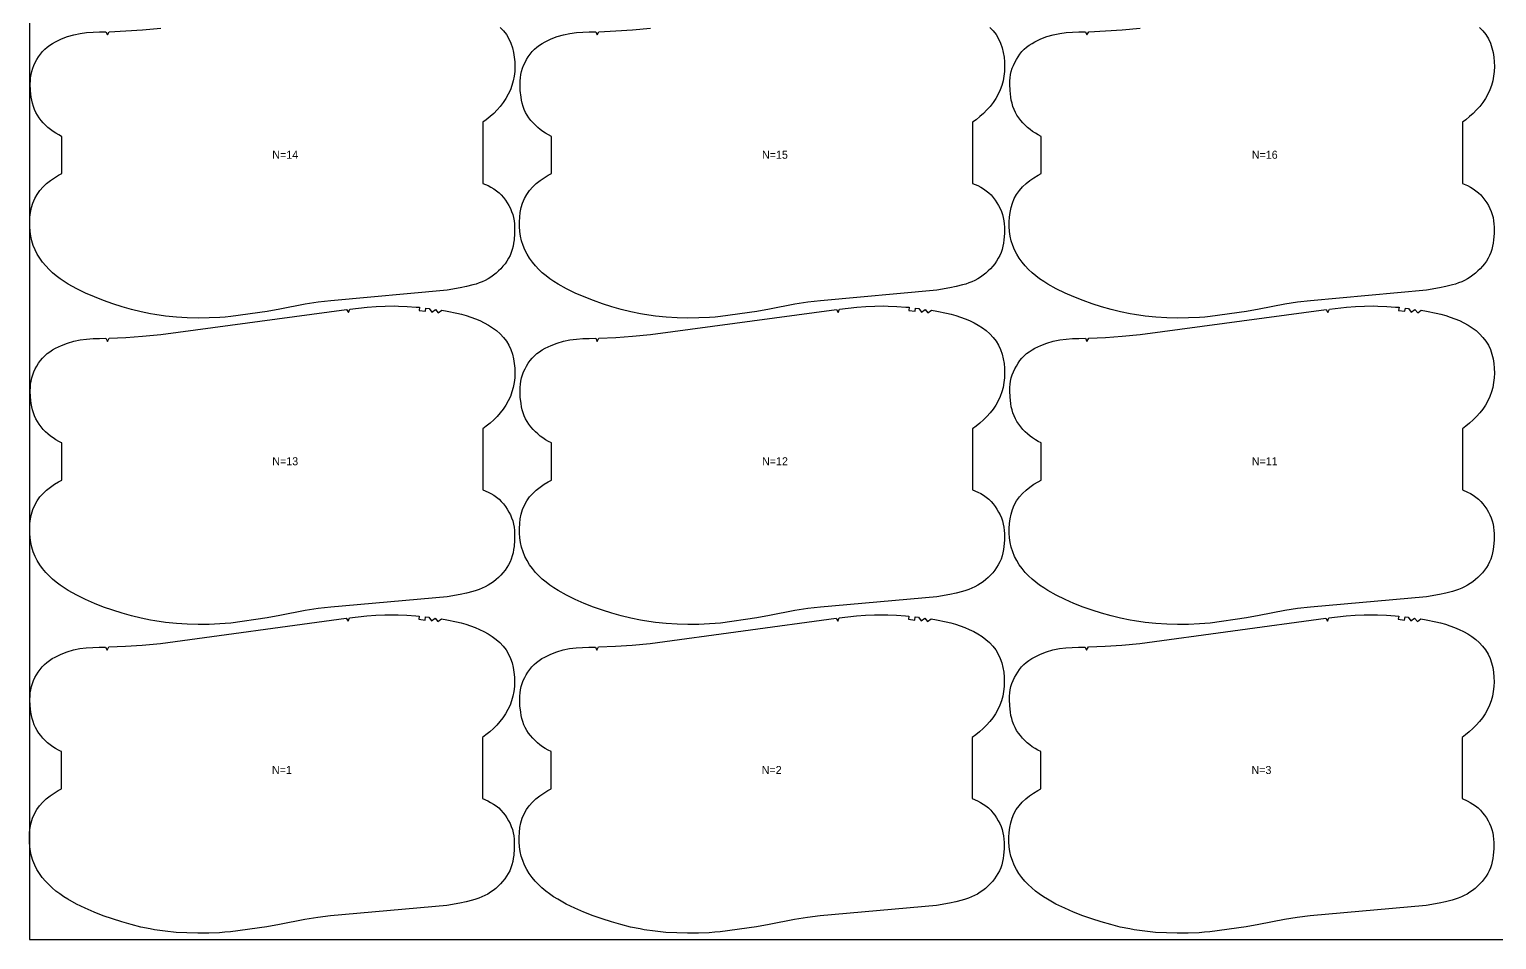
# Model space of a CAD drawing. Header units: inches. Extents: x 0 to 2045, y -95 to 1070.
# Drawn here: x 0 to 917, y -95 to 474 of the extents above; entities that cross this region are included whole.
import ezdxf

# ---------------------------------------------------------------- set-up
doc = ezdxf.new("R2010")
doc.units = ezdxf.units.IN

msp = doc.modelspace()

# ---------------------------------------------------------------- linework, layer by layer
at = {"layer": '1'}
for points in [[(0.051, -94.8116), (2044.7072, -94.8116), (2044.7072, 1070.0921), (0.051, 1070.0921), (0.051, -94.8116)], [(241.6252, 300.4511), (243.8301, 300.2583), (243.5794, 298.2741), (247.5479, 297.7726), (247.7986, 299.7569), (249.7828, 299.5061), (251.5163, 297.2712), (253.7512, 299.0047), (255.4847, 296.7697), (257.7197, 298.5032), (261.0928, 297.9494), (267.0723, 296.6937), (270.0353, 295.9457), (272.973, 295.1078), (275.8766, 294.1713), (278.7384, 293.12), (281.5478, 291.9376), (284.2898, 290.6125), (286.9449, 289.1372), (289.498, 287.5012), (291.9329, 285.6896), (294.2091, 283.6944), (296.286, 281.5118), (298.1258, 279.1274), (299.6693, 276.5563), (300.9097, 273.8245), (301.8644, 270.9876), (302.5669, 268.0784), (303.0469, 265.1242), (303.323, 262.146), (303.4068, 259.1632), (303.288, 256.1734), (302.9528, 253.2003), (302.3936, 250.2644), (301.5969, 247.3729), (300.5611, 244.5614), (299.2947, 241.8393), (297.8187, 239.222), (296.1487, 236.7106), (294.3048, 234.3207), (292.3027, 232.059), (290.161, 229.9213), (287.8996, 227.9026), (285.5381, 225.9972), (283.4068, 224.428), (283.4068, 186.2053), (286.6317, 184.7919), (288.4608, 183.8439), (290.2285, 182.8016), (291.9116, 181.6492), (293.4867, 180.371), (294.935, 178.9592), (296.2641, 177.4296), (297.4856, 175.8054), (298.6114, 174.11), (299.648, 172.3622), (300.5799, 170.566), (301.3863, 168.721), (302.0466, 166.8266), (302.5475, 164.882), (302.902, 162.901), (303.1309, 160.8971), (303.2551, 158.8839), (303.2474, 154.8592), (302.9202, 150.8486), (302.639, 148.854), (302.2621, 146.8749), (301.7689, 144.924), (301.1391, 143.014), (300.3661, 141.1744), (299.4508, 139.3917), (298.4047, 137.67), (297.2395, 136.0136), (295.9667, 134.4268), (294.5981, 132.9138), (293.1452, 131.4788), (291.6196, 130.1263), (290.0139, 128.8477), (288.3457, 127.6644), (286.6149, 126.5828), (284.8214, 125.61), (282.9673, 124.7491), (281.0627, 123.9896), (279.1201, 123.3176), (277.1519, 122.7191), (273.166, 121.694), (269.1401, 120.8482), (261.0217, 119.4558), (188.459, 112.9044), (180.4166, 112.0112), (172.4176, 110.7855), (156.5487, 107.6268), (148.5888, 106.1856), (125.8389, 103.013), (122.4628, 102.6868), (119.0773, 102.4527), (112.3, 102.1602), (105.5172, 102.0913), (98.7331, 102.2541), (91.9597, 102.6588), (85.2132, 103.3309), (78.4955, 104.2827), (75.8109, 104.7586), (69.8266, 105.9898), (63.8898, 107.4557), (58.0175, 109.1364), (52.202, 110.9979), (46.4444, 113.025), (40.7588, 115.2351), (35.1583, 117.6618), (29.688, 120.3462), (24.387, 123.3293), (21.8148, 124.9456), (19.3087, 126.6579), (16.8813, 128.4788), (14.5502, 130.4164), (12.3345, 132.4772), (10.2538, 134.6669), (8.3267, 136.9903), (6.5692, 139.4412), (5.0018, 142.0048), (3.6402, 144.6806), (2.5058, 147.4538), (1.6076, 150.3154), (0.9453, 153.2298), (0.5053, 156.1892), (0.2812, 159.1729), (0.2597, 162.1568), (0.4306, 165.1429), (0.8061, 168.1122), (1.4056, 171.0444), (2.2596, 173.9132), (3.4029, 176.687), (4.8547, 179.311), (6.6093, 181.7588), (8.6079, 184.0133), (10.8123, 186.0875), (13.1818, 187.9838), (15.6756, 189.7089), (18.2771, 191.2769), (20.2597, 192.3229), (20.2597, 215.5712), (20.2275, 215.5847), (18.4008, 216.4937), (16.6329, 217.5135), (14.9241, 218.6373), (13.2742, 219.8584), (11.7019, 221.1564), (10.1993, 222.5391), (8.7781, 224.0029), (7.4502, 225.5439), (6.2273, 227.1581), (5.1211, 228.8419), (4.1435, 230.5912), (3.3061, 232.4024), (2.6093, 234.289), (2.0476, 236.2212), (1.6012, 238.1858), (1.2498, 240.1693), (0.7813, 244.1659), (0.6316, 248.1878), (0.6847, 250.2041), (0.8428, 252.2148), (1.1273, 254.2071), (1.5593, 256.1681), (2.1523, 258.0846), (2.8931, 259.9569), (3.7611, 261.7849), (4.7354, 263.5682), (5.8006, 265.3022), (6.9641, 266.9685), (8.2384, 268.5441), (9.6361, 270.0061), (11.1651, 271.339), (12.8065, 272.55), (14.5363, 273.6541), (16.3309, 274.6659), (20.0375, 276.4489), (23.8764, 277.9205), (27.8169, 279.077), (31.8286, 279.9149), (35.8179, 280.438), (39.8367, 280.7258), (43.8757, 280.8546), (47.925, 280.9007), (48.8734, 278.929), (49.9289, 280.979), (60.3893, 281.4908), (70.8401, 282.1708), (82.1018, 283.2127), (198.3015, 298.9254), (199.4107, 297.0442), (200.287, 299.163), (211.0161, 300.3918), (216.6498, 300.8566), (222.2983, 301.0543), (227.9558, 301.0921), (230.6845, 301.0542), (236.1571, 300.7927), (241.6252, 300.4511)], [(547.6082, 300.4511), (549.8131, 300.2583), (549.5624, 298.2741), (553.5309, 297.7726), (553.7816, 299.7569), (555.7658, 299.5061), (557.4993, 297.2712), (559.7342, 299.0047), (561.4677, 296.7697), (563.7027, 298.5032), (567.0758, 297.9494), (573.0553, 296.6937), (576.0183, 295.9457), (578.956, 295.1078), (581.8596, 294.1713), (584.7214, 293.12), (587.5308, 291.9376), (590.2728, 290.6125), (592.9279, 289.1372), (595.481, 287.5012), (597.9159, 285.6896), (600.1921, 283.6944), (602.269, 281.5118), (604.1088, 279.1274), (605.6523, 276.5563), (606.8927, 273.8245), (607.8474, 270.9876), (608.5499, 268.0784), (609.0299, 265.1242), (609.306, 262.146), (609.3898, 259.1632), (609.271, 256.1734), (608.9358, 253.2003), (608.3766, 250.2644), (607.5799, 247.3729), (606.5441, 244.5614), (605.2777, 241.8393), (603.8017, 239.222), (602.1317, 236.7106), (600.2878, 234.3207), (598.2857, 232.059), (596.144, 229.9213), (593.8826, 227.9026), (591.5211, 225.9972), (589.3898, 224.428), (589.3898, 186.2053), (592.6147, 184.7919), (594.4438, 183.8439), (596.2115, 182.8016), (597.8946, 181.6492), (599.4697, 180.371), (600.918, 178.9592), (602.2471, 177.4296), (603.4686, 175.8054), (604.5944, 174.11), (605.631, 172.3622), (606.5629, 170.566), (607.3693, 168.721), (608.0296, 166.8266), (608.5305, 164.882), (608.885, 162.901), (609.1139, 160.8971), (609.2381, 158.8839), (609.2304, 154.8592), (608.9032, 150.8486), (608.622, 148.854), (608.2451, 146.8749), (607.7519, 144.924), (607.1221, 143.014), (606.3491, 141.1744), (605.4338, 139.3917), (604.3877, 137.67), (603.2225, 136.0136), (601.9497, 134.4268), (600.5811, 132.9138), (599.1282, 131.4788), (597.6026, 130.1263), (595.9969, 128.8477), (594.3287, 127.6644), (592.5979, 126.5828), (590.8044, 125.61), (588.9503, 124.7491), (587.0457, 123.9896), (585.1031, 123.3176), (583.1349, 122.7191), (579.149, 121.694), (575.1231, 120.8482), (567.0047, 119.4558), (494.442, 112.9044), (486.3996, 112.0112), (478.4006, 110.7855), (462.5317, 107.6268), (454.5718, 106.1856), (431.8219, 103.013), (428.4458, 102.6868), (425.0603, 102.4527), (418.283, 102.1602), (411.5002, 102.0913), (404.7161, 102.2541), (397.9427, 102.6588), (391.1962, 103.3309), (384.4785, 104.2827), (381.7939, 104.7586), (375.8096, 105.9898), (369.8728, 107.4557), (364.0005, 109.1364), (358.185, 110.9979), (352.4274, 113.025), (346.7418, 115.2351), (341.1413, 117.6618), (335.671, 120.3462), (330.37, 123.3293), (327.7978, 124.9456), (325.2917, 126.6579), (322.8643, 128.4788), (320.5332, 130.4164), (318.3175, 132.4772), (316.2368, 134.6669), (314.3097, 136.9903), (312.5522, 139.4412), (310.9848, 142.0048), (309.6232, 144.6806), (308.4888, 147.4538), (307.5906, 150.3154), (306.9283, 153.2298), (306.4883, 156.1892), (306.2642, 159.1729), (306.2427, 162.1568), (306.4136, 165.1429), (306.7891, 168.1122), (307.3886, 171.0444), (308.2426, 173.9132), (309.3859, 176.687), (310.8377, 179.311), (312.5923, 181.7588), (314.5909, 184.0133), (316.7953, 186.0875), (319.1648, 187.9838), (321.6586, 189.7089), (324.2601, 191.2769), (326.2427, 192.3229), (326.2427, 215.5712), (326.2105, 215.5847), (324.3838, 216.4937), (322.6159, 217.5135), (320.9071, 218.6373), (319.2572, 219.8584), (317.6849, 221.1564), (316.1823, 222.5391), (314.7611, 224.0029), (313.4332, 225.5439), (312.2103, 227.1581), (311.1041, 228.8419), (310.1265, 230.5912), (309.2891, 232.4024), (308.5923, 234.289), (308.0306, 236.2212), (307.5842, 238.1858), (307.2328, 240.1693), (306.7643, 244.1659), (306.6146, 248.1878), (306.6677, 250.2041), (306.8258, 252.2148), (307.1103, 254.2071), (307.5423, 256.1681), (308.1353, 258.0846), (308.8761, 259.9569), (309.7441, 261.7849), (310.7184, 263.5682), (311.7836, 265.3022), (312.9471, 266.9685), (314.2214, 268.5441), (315.6191, 270.0061), (317.1481, 271.339), (318.7895, 272.55), (320.5193, 273.6541), (322.3139, 274.6659), (326.0205, 276.4489), (329.8594, 277.9205), (333.7999, 279.077), (337.8116, 279.9149), (341.8009, 280.438), (345.8197, 280.7258), (349.8587, 280.8546), (353.908, 280.9007), (354.8564, 278.929), (355.9119, 280.979), (366.3723, 281.4908), (376.8231, 282.1708), (388.0848, 283.2127), (504.2845, 298.9254), (505.3937, 297.0442), (506.27, 299.163), (516.9991, 300.3918), (522.6328, 300.8566), (528.2813, 301.0543), (533.9388, 301.0921), (536.6675, 301.0542), (542.1401, 300.7927), (547.6082, 300.4511)], [(853.5912, 300.4511), (855.7961, 300.2583), (855.5454, 298.2741), (859.5139, 297.7726), (859.7646, 299.7569), (861.7488, 299.5061), (863.4823, 297.2712), (865.7172, 299.0047), (867.4507, 296.7697), (869.6857, 298.5032), (873.0588, 297.9494), (879.0383, 296.6937), (882.0013, 295.9457), (884.939, 295.1078), (887.8426, 294.1713), (890.7044, 293.12), (893.5138, 291.9376), (896.2558, 290.6125), (898.9109, 289.1372), (901.464, 287.5012), (903.8989, 285.6896), (906.1751, 283.6944), (908.252, 281.5118), (910.0918, 279.1274), (911.6353, 276.5563), (912.8757, 273.8245), (913.8304, 270.9876), (914.5329, 268.0784), (915.0129, 265.1242), (915.289, 262.146), (915.3728, 259.1632), (915.254, 256.1734), (914.9188, 253.2003), (914.3596, 250.2644), (913.5629, 247.3729), (912.5271, 244.5614), (911.2607, 241.8393), (909.7847, 239.222), (908.1147, 236.7106), (906.2708, 234.3207), (904.2687, 232.059), (902.127, 229.9213), (899.8656, 227.9026), (897.5041, 225.9972), (895.3728, 224.428), (895.3728, 186.2053), (898.5977, 184.7919), (900.4268, 183.8439), (902.1945, 182.8016), (903.8776, 181.6492), (905.4527, 180.371), (906.901, 178.9592), (908.2301, 177.4296), (909.4516, 175.8054), (910.5774, 174.11), (911.614, 172.3622), (912.5459, 170.566), (913.3523, 168.721), (914.0126, 166.8266), (914.5135, 164.882), (914.868, 162.901), (915.0969, 160.8971), (915.2211, 158.8839), (915.2134, 154.8592), (914.8862, 150.8486), (914.605, 148.854), (914.2281, 146.8749), (913.7349, 144.924), (913.1051, 143.014), (912.3321, 141.1744), (911.4168, 139.3917), (910.3707, 137.67), (909.2055, 136.0136), (907.9327, 134.4268), (906.5641, 132.9138), (905.1112, 131.4788), (903.5856, 130.1263), (901.9799, 128.8477), (900.3117, 127.6644), (898.5809, 126.5828), (896.7874, 125.61), (894.9333, 124.7491), (893.0287, 123.9896), (891.0861, 123.3176), (889.1179, 122.7191), (885.132, 121.694), (881.1061, 120.8482), (872.9877, 119.4558), (800.425, 112.9044), (792.3826, 112.0112), (784.3836, 110.7855), (768.5147, 107.6268), (760.5548, 106.1856), (737.8049, 103.013), (734.4288, 102.6868), (731.0433, 102.4527), (724.266, 102.1602), (717.4832, 102.0913), (710.6991, 102.2541), (703.9257, 102.6588), (697.1792, 103.3309), (690.4615, 104.2827), (687.7769, 104.7586), (681.7926, 105.9898), (675.8558, 107.4557), (669.9835, 109.1364), (664.168, 110.9979), (658.4104, 113.025), (652.7248, 115.2351), (647.1243, 117.6618), (641.654, 120.3462), (636.353, 123.3293), (633.7808, 124.9456), (631.2747, 126.6579), (628.8473, 128.4788), (626.5162, 130.4164), (624.3005, 132.4772), (622.2198, 134.6669), (620.2927, 136.9903), (618.5352, 139.4412), (616.9678, 142.0048), (615.6062, 144.6806), (614.4718, 147.4538), (613.5736, 150.3154), (612.9113, 153.2298), (612.4713, 156.1892), (612.2472, 159.1729), (612.2257, 162.1568), (612.3966, 165.1429), (612.7721, 168.1122), (613.3716, 171.0444), (614.2256, 173.9132), (615.3689, 176.687), (616.8207, 179.311), (618.5753, 181.7588), (620.5739, 184.0133), (622.7783, 186.0875), (625.1478, 187.9838), (627.6416, 189.7089), (630.2431, 191.2769), (632.2257, 192.3229), (632.2257, 215.5712), (632.1935, 215.5847), (630.3668, 216.4937), (628.5989, 217.5135), (626.8901, 218.6373), (625.2402, 219.8584), (623.6679, 221.1564), (622.1653, 222.5391), (620.7441, 224.0029), (619.4162, 225.5439), (618.1933, 227.1581), (617.0871, 228.8419), (616.1095, 230.5912), (615.2721, 232.4024), (614.5753, 234.289), (614.0136, 236.2212), (613.5672, 238.1858), (613.2158, 240.1693), (612.7473, 244.1659), (612.5976, 248.1878), (612.6507, 250.2041), (612.8088, 252.2148), (613.0933, 254.2071), (613.5253, 256.1681), (614.1183, 258.0846), (614.8591, 259.9569), (615.7271, 261.7849), (616.7014, 263.5682), (617.7666, 265.3022), (618.9301, 266.9685), (620.2044, 268.5441), (621.6021, 270.0061), (623.1311, 271.339), (624.7725, 272.55), (626.5023, 273.6541), (628.2969, 274.6659), (632.0035, 276.4489), (635.8424, 277.9205), (639.7829, 279.077), (643.7946, 279.9149), (647.7839, 280.438), (651.8027, 280.7258), (655.8417, 280.8546), (659.891, 280.9007), (660.8394, 278.929), (661.8949, 280.979), (672.3553, 281.4908), (682.8061, 282.1708), (694.0678, 283.2127), (810.2675, 298.9254), (811.3767, 297.0442), (812.253, 299.163), (822.9821, 300.3918), (828.6158, 300.8566), (834.2643, 301.0543), (839.9218, 301.0921), (842.6505, 301.0542), (848.1231, 300.7927), (853.5912, 300.4511)], [(241.4165, 107.5482), (243.6214, 107.3555), (243.3707, 105.3713), (247.3392, 104.8698), (247.5899, 106.854), (249.5741, 106.6033), (251.3076, 104.3684), (253.5426, 106.1019), (255.276, 103.8669), (257.511, 105.6004), (260.8841, 105.0466), (266.8636, 103.7909), (269.8266, 103.0429), (272.7643, 102.205), (275.6679, 101.2685), (278.5297, 100.2172), (281.3391, 99.0347), (284.0811, 97.7096), (286.7362, 96.2344), (289.2893, 94.5983), (291.7243, 92.7868), (294.0004, 90.7916), (296.0773, 88.609), (297.9171, 86.2246), (299.4606, 83.6535), (300.701, 80.9217), (301.6557, 78.0848), (302.3582, 75.1755), (302.8382, 72.2213), (303.1143, 69.2432), (303.1981, 66.2604), (303.0793, 63.2706), (302.7441, 60.2975), (302.185, 57.3616), (301.3882, 54.4701), (300.3524, 51.6586), (299.086, 48.9364), (297.61, 46.3192), (295.94, 43.8077), (294.0961, 41.4179), (292.094, 39.1562), (289.9523, 37.0185), (287.6909, 34.9998), (285.3294, 33.0944), (283.1981, 31.5251), (283.1981, -6.6975), (286.423, -8.111), (288.2521, -9.0589), (290.0198, -10.1012), (291.7029, -11.2536), (293.278, -12.5318), (294.7263, -13.9436), (296.0554, -15.4733), (297.2769, -17.0974), (298.4027, -18.7928), (299.4393, -20.5406), (300.3712, -22.3368), (301.1776, -24.1819), (301.8379, -26.0763), (302.3388, -28.0208), (302.6933, -30.0018), (302.9222, -32.0057), (303.0464, -34.0189), (303.0387, -38.0436), (302.7115, -42.0542), (302.4303, -44.0489), (302.0534, -46.028), (301.5602, -47.9788), (300.9304, -49.8888), (300.1574, -51.7284), (299.2421, -53.5112), (298.196, -55.2328), (297.0308, -56.8893), (295.758, -58.4761), (294.3894, -59.9891), (292.9365, -61.424), (291.4109, -62.7765), (289.8052, -64.0551), (288.137, -65.2385), (286.4062, -66.32), (284.6127, -67.2929), (282.7586, -68.1537), (280.854, -68.9132), (278.9114, -69.5852), (276.9432, -70.1837), (272.9573, -71.2089), (268.9314, -72.0547), (260.813, -73.4471), (188.2503, -79.9984), (180.2079, -80.8917), (172.2089, -82.1173), (156.34, -85.276), (148.3801, -86.7173), (125.6302, -89.8898), (122.2541, -90.216), (118.8686, -90.4502), (112.0913, -90.7426), (105.3085, -90.8116), (98.5244, -90.6487), (91.751, -90.244), (85.0045, -89.5719), (78.2868, -88.6201), (75.6022, -88.1443), (69.6179, -86.9131), (63.6811, -85.4471), (57.8088, -83.7665), (51.9933, -81.905), (46.2357, -79.8779), (40.5501, -77.6677), (34.9496, -75.2411), (29.4793, -72.5567), (24.1783, -69.5736), (21.6061, -67.9573), (19.1, -66.245), (16.6726, -64.4241), (14.3415, -62.4864), (12.1258, -60.4256), (10.0451, -58.2359), (8.118, -55.9126), (6.3605, -53.4616), (4.7931, -50.898), (3.4315, -48.2222), (2.2971, -45.449), (1.3989, -42.5874), (0.7366, -39.6731), (0.2966, -36.7137), (0.0725, -33.7299), (0.051, -30.746), (0.2219, -27.76), (0.5974, -24.7907), (1.1969, -21.8585), (2.0509, -18.9897), (3.1942, -16.2158), (4.646, -13.5919), (6.4006, -11.144), (8.3992, -8.8895), (10.6036, -6.8153), (12.9731, -4.919), (15.4669, -3.1939), (18.0684, -1.6259), (20.051, -0.58), (20.051, 22.6683), (20.0188, 22.6819), (18.1921, 23.5909), (16.4242, 24.6107), (14.7154, 25.7345), (13.0655, 26.9556), (11.4932, 28.2535), (9.9906, 29.6363), (8.5694, 31.1001), (7.2415, 32.641), (6.0186, 34.2553), (4.9124, 35.939), (3.9348, 37.6884), (3.0974, 39.4996), (2.4006, 41.3861), (1.8389, 43.3184), (1.3925, 45.283), (1.0411, 47.2664), (0.5726, 51.263), (0.4229, 55.285), (0.476, 57.3013), (0.6341, 59.312), (0.9186, 61.3043), (1.3506, 63.2653), (1.9436, 65.1818), (2.6845, 67.0541), (3.5524, 68.8821), (4.5267, 70.6654), (5.5919, 72.3994), (6.7554, 74.0656), (8.0297, 75.6412), (9.4274, 77.1032), (10.9564, 78.4362), (12.5978, 79.6472), (14.3276, 80.7512), (16.1222, 81.7631), (19.8288, 83.5461), (23.6677, 85.0177), (27.6082, 86.1742), (31.6199, 87.012), (35.6092, 87.5352), (39.6281, 87.823), (43.667, 87.9518), (47.7163, 87.9979), (48.6647, 86.0262), (49.7202, 88.0761), (60.1806, 88.5879), (70.6314, 89.2679), (81.8931, 90.3098), (198.0928, 106.0226), (199.202, 104.1414), (200.0783, 106.2601), (210.8074, 107.489), (216.4411, 107.9538), (222.0896, 108.1515), (227.7471, 108.1892), (230.4758, 108.1514), (235.9484, 107.8898), (241.4165, 107.5482)], [(547.3995, 107.5482), (549.6044, 107.3555), (549.3537, 105.3713), (553.3222, 104.8698), (553.5729, 106.854), (555.5571, 106.6033), (557.2906, 104.3684), (559.5256, 106.1019), (561.259, 103.8669), (563.494, 105.6004), (566.8671, 105.0466), (572.8466, 103.7909), (575.8096, 103.0429), (578.7473, 102.205), (581.6509, 101.2685), (584.5127, 100.2172), (587.3221, 99.0347), (590.0641, 97.7096), (592.7192, 96.2344), (595.2723, 94.5983), (597.7073, 92.7868), (599.9834, 90.7916), (602.0603, 88.609), (603.9001, 86.2246), (605.4436, 83.6535), (606.684, 80.9217), (607.6387, 78.0848), (608.3412, 75.1755), (608.8212, 72.2213), (609.0973, 69.2432), (609.1811, 66.2604), (609.0623, 63.2706), (608.7271, 60.2975), (608.168, 57.3616), (607.3712, 54.4701), (606.3354, 51.6586), (605.069, 48.9364), (603.593, 46.3192), (601.923, 43.8077), (600.0791, 41.4179), (598.077, 39.1562), (595.9353, 37.0185), (593.6739, 34.9998), (591.3124, 33.0944), (589.1811, 31.5251), (589.1811, -6.6975), (592.406, -8.111), (594.2351, -9.0589), (596.0028, -10.1012), (597.6859, -11.2536), (599.261, -12.5318), (600.7093, -13.9436), (602.0384, -15.4733), (603.2599, -17.0974), (604.3857, -18.7928), (605.4223, -20.5406), (606.3542, -22.3368), (607.1606, -24.1819), (607.8209, -26.0763), (608.3218, -28.0208), (608.6763, -30.0018), (608.9052, -32.0057), (609.0294, -34.0189), (609.0217, -38.0436), (608.6945, -42.0542), (608.4133, -44.0489), (608.0364, -46.028), (607.5432, -47.9788), (606.9134, -49.8888), (606.1404, -51.7284), (605.2251, -53.5112), (604.179, -55.2328), (603.0138, -56.8893), (601.741, -58.4761), (600.3724, -59.9891), (598.9195, -61.424), (597.3939, -62.7765), (595.7882, -64.0551), (594.12, -65.2385), (592.3892, -66.32), (590.5957, -67.2929), (588.7416, -68.1537), (586.837, -68.9132), (584.8944, -69.5852), (582.9262, -70.1837), (578.9403, -71.2089), (574.9144, -72.0547), (566.796, -73.4471), (494.2333, -79.9984), (486.1909, -80.8917), (478.1919, -82.1173), (462.323, -85.276), (454.3631, -86.7173), (431.6132, -89.8898), (428.2371, -90.216), (424.8516, -90.4502), (418.0743, -90.7426), (411.2915, -90.8116), (404.5074, -90.6487), (397.734, -90.244), (390.9875, -89.5719), (384.2698, -88.6201), (381.5852, -88.1443), (375.6009, -86.9131), (369.6641, -85.4471), (363.7918, -83.7665), (357.9763, -81.905), (352.2187, -79.8779), (346.5331, -77.6677), (340.9326, -75.2411), (335.4623, -72.5567), (330.1613, -69.5736), (327.5891, -67.9573), (325.083, -66.245), (322.6556, -64.4241), (320.3245, -62.4864), (318.1088, -60.4256), (316.0281, -58.2359), (314.101, -55.9126), (312.3435, -53.4616), (310.7761, -50.898), (309.4145, -48.2222), (308.2801, -45.449), (307.3819, -42.5874), (306.7196, -39.6731), (306.2796, -36.7137), (306.0555, -33.7299), (306.034, -30.746), (306.2049, -27.76), (306.5804, -24.7907), (307.1799, -21.8585), (308.0339, -18.9897), (309.1772, -16.2158), (310.629, -13.5919), (312.3836, -11.144), (314.3822, -8.8895), (316.5866, -6.8153), (318.9561, -4.919), (321.4499, -3.1939), (324.0514, -1.6259), (326.034, -0.58), (326.034, 22.6683), (326.0018, 22.6819), (324.1751, 23.5909), (322.4072, 24.6107), (320.6984, 25.7345), (319.0485, 26.9556), (317.4762, 28.2535), (315.9736, 29.6363), (314.5524, 31.1001), (313.2245, 32.641), (312.0016, 34.2553), (310.8954, 35.939), (309.9178, 37.6884), (309.0804, 39.4996), (308.3836, 41.3861), (307.8219, 43.3184), (307.3755, 45.283), (307.0241, 47.2664), (306.5556, 51.263), (306.4059, 55.285), (306.459, 57.3013), (306.6171, 59.312), (306.9016, 61.3043), (307.3336, 63.2653), (307.9266, 65.1818), (308.6675, 67.0541), (309.5354, 68.8821), (310.5097, 70.6654), (311.5749, 72.3994), (312.7384, 74.0656), (314.0127, 75.6412), (315.4104, 77.1032), (316.9394, 78.4362), (318.5808, 79.6472), (320.3106, 80.7512), (322.1052, 81.7631), (325.8118, 83.5461), (329.6507, 85.0177), (333.5912, 86.1742), (337.6029, 87.012), (341.5922, 87.5352), (345.6111, 87.823), (349.65, 87.9518), (353.6993, 87.9979), (354.6477, 86.0262), (355.7032, 88.0761), (366.1636, 88.5879), (376.6144, 89.2679), (387.8761, 90.3098), (504.0758, 106.0226), (505.185, 104.1414), (506.0613, 106.2601), (516.7904, 107.489), (522.4241, 107.9538), (528.0726, 108.1515), (533.7301, 108.1892), (536.4588, 108.1514), (541.9314, 107.8898), (547.3995, 107.5482)], [(853.3825, 107.5482), (855.5874, 107.3555), (855.3367, 105.3713), (859.3052, 104.8698), (859.5559, 106.854), (861.5401, 106.6033), (863.2736, 104.3684), (865.5086, 106.1019), (867.242, 103.8669), (869.477, 105.6004), (872.8501, 105.0466), (878.8296, 103.7909), (881.7926, 103.0429), (884.7303, 102.205), (887.6339, 101.2685), (890.4957, 100.2172), (893.3051, 99.0347), (896.0471, 97.7096), (898.7022, 96.2344), (901.2553, 94.5983), (903.6903, 92.7868), (905.9664, 90.7916), (908.0433, 88.609), (909.8831, 86.2246), (911.4266, 83.6535), (912.667, 80.9217), (913.6217, 78.0848), (914.3242, 75.1755), (914.8042, 72.2213), (915.0803, 69.2432), (915.1641, 66.2604), (915.0453, 63.2706), (914.7101, 60.2975), (914.151, 57.3616), (913.3542, 54.4701), (912.3184, 51.6586), (911.052, 48.9364), (909.576, 46.3192), (907.906, 43.8077), (906.0621, 41.4179), (904.06, 39.1562), (901.9183, 37.0185), (899.6569, 34.9998), (897.2954, 33.0944), (895.1641, 31.5251), (895.1641, -6.6975), (898.389, -8.111), (900.2181, -9.0589), (901.9858, -10.1012), (903.6689, -11.2536), (905.244, -12.5318), (906.6923, -13.9436), (908.0214, -15.4733), (909.2429, -17.0974), (910.3687, -18.7928), (911.4053, -20.5406), (912.3372, -22.3368), (913.1436, -24.1819), (913.8039, -26.0763), (914.3048, -28.0208), (914.6593, -30.0018), (914.8882, -32.0057), (915.0124, -34.0189), (915.0047, -38.0436), (914.6775, -42.0542), (914.3963, -44.0489), (914.0194, -46.028), (913.5262, -47.9788), (912.8964, -49.8888), (912.1234, -51.7284), (911.2081, -53.5112), (910.162, -55.2328), (908.9968, -56.8893), (907.724, -58.4761), (906.3554, -59.9891), (904.9025, -61.424), (903.3769, -62.7765), (901.7712, -64.0551), (900.103, -65.2385), (898.3722, -66.32), (896.5787, -67.2929), (894.7246, -68.1537), (892.82, -68.9132), (890.8774, -69.5852), (888.9092, -70.1837), (884.9233, -71.2089), (880.8974, -72.0547), (872.779, -73.4471), (800.2163, -79.9984), (792.1739, -80.8917), (784.1749, -82.1173), (768.306, -85.276), (760.3461, -86.7173), (737.5962, -89.8898), (734.2201, -90.216), (730.8346, -90.4502), (724.0573, -90.7426), (717.2745, -90.8116), (710.4904, -90.6487), (703.717, -90.244), (696.9705, -89.5719), (690.2528, -88.6201), (687.5682, -88.1443), (681.5839, -86.9131), (675.6471, -85.4471), (669.7748, -83.7665), (663.9593, -81.905), (658.2017, -79.8779), (652.5161, -77.6677), (646.9156, -75.2411), (641.4453, -72.5567), (636.1443, -69.5736), (633.5721, -67.9573), (631.066, -66.245), (628.6386, -64.4241), (626.3075, -62.4864), (624.0918, -60.4256), (622.0111, -58.2359), (620.084, -55.9126), (618.3265, -53.4616), (616.7591, -50.898), (615.3975, -48.2222), (614.2631, -45.449), (613.3649, -42.5874), (612.7026, -39.6731), (612.2626, -36.7137), (612.0385, -33.7299), (612.017, -30.746), (612.1879, -27.76), (612.5634, -24.7907), (613.1629, -21.8585), (614.0169, -18.9897), (615.1602, -16.2158), (616.612, -13.5919), (618.3666, -11.144), (620.3652, -8.8895), (622.5696, -6.8153), (624.9391, -4.919), (627.4329, -3.1939), (630.0344, -1.6259), (632.017, -0.58), (632.017, 22.6683), (631.9848, 22.6819), (630.1581, 23.5909), (628.3902, 24.6107), (626.6814, 25.7345), (625.0315, 26.9556), (623.4592, 28.2535), (621.9566, 29.6363), (620.5354, 31.1001), (619.2075, 32.641), (617.9846, 34.2553), (616.8784, 35.939), (615.9008, 37.6884), (615.0634, 39.4996), (614.3666, 41.3861), (613.8049, 43.3184), (613.3585, 45.283), (613.0071, 47.2664), (612.5386, 51.263), (612.3889, 55.285), (612.442, 57.3013), (612.6001, 59.312), (612.8846, 61.3043), (613.3166, 63.2653), (613.9096, 65.1818), (614.6505, 67.0541), (615.5184, 68.8821), (616.4927, 70.6654), (617.5579, 72.3994), (618.7214, 74.0656), (619.9957, 75.6412), (621.3934, 77.1032), (622.9224, 78.4362), (624.5638, 79.6472), (626.2936, 80.7512), (628.0882, 81.7631), (631.7948, 83.5461), (635.6337, 85.0177), (639.5742, 86.1742), (643.5859, 87.012), (647.5752, 87.5352), (651.5941, 87.823), (655.633, 87.9518), (659.6823, 87.9979), (660.6307, 86.0262), (661.6862, 88.0761), (672.1466, 88.5879), (682.5974, 89.2679), (693.8591, 90.3098), (810.0588, 106.0226), (811.168, 104.1414), (812.0443, 106.2601), (822.7734, 107.489), (828.4071, 107.9538), (834.0556, 108.1515), (839.7131, 108.1892), (842.4418, 108.1514), (847.9144, 107.8898), (853.3825, 107.5482)]]:
    msp.add_lwpolyline(points, close=True, dxfattribs=at)
for points in [[(294.2091, 475.1944), (296.286, 473.0118), (298.1258, 470.6274), (299.6693, 468.0563), (300.9097, 465.3245), (301.8644, 462.4876), (302.5669, 459.5784), (303.0469, 456.6242), (303.323, 453.646), (303.4068, 450.6632), (303.288, 447.6734), (302.9528, 444.7003), (302.3936, 441.7644), (301.5969, 438.8729), (300.5611, 436.0614), (299.2947, 433.3393), (297.8187, 430.722), (296.1487, 428.2106), (294.3048, 425.8207), (292.3027, 423.559), (290.161, 421.4213), (287.8996, 419.4026), (285.5381, 417.4972), (283.4068, 415.928), (283.4068, 377.7053), (286.6317, 376.2919), (288.4608, 375.3439), (290.2285, 374.3016), (291.9116, 373.1492), (293.4867, 371.871), (294.935, 370.4592), (296.2641, 368.9296), (297.4856, 367.3054), (298.6114, 365.61), (299.648, 363.8622), (300.5799, 362.066), (301.3863, 360.221), (302.0466, 358.3266), (302.5475, 356.382), (302.902, 354.401), (303.1309, 352.3971), (303.2551, 350.3839), (303.2474, 346.3592), (302.9202, 342.3486), (302.639, 340.354), (302.2621, 338.3749), (301.7689, 336.424), (301.1391, 334.514), (300.3661, 332.6744), (299.4508, 330.8917), (298.4047, 329.17), (297.2395, 327.5136), (295.9667, 325.9268), (294.5981, 324.4138), (293.1452, 322.9788), (291.6196, 321.6263), (290.0139, 320.3477), (288.3457, 319.1644), (286.6149, 318.0828), (284.8214, 317.11), (282.9673, 316.2491), (281.0627, 315.4896), (279.1201, 314.8176), (277.1519, 314.2191), (273.166, 313.194), (269.1401, 312.3482), (261.0217, 310.9558), (188.459, 304.4044), (180.4166, 303.5112), (172.4176, 302.2855), (156.5487, 299.1268), (148.5888, 297.6856), (125.8389, 294.513), (122.4628, 294.1868), (119.0773, 293.9527), (112.3, 293.6602), (105.5172, 293.5913), (98.7331, 293.7541), (91.9597, 294.1588), (85.2132, 294.8309), (78.4955, 295.7827), (75.8109, 296.2586), (69.8266, 297.4898), (63.8898, 298.9557), (58.0175, 300.6364), (52.202, 302.4979), (46.4444, 304.525), (40.7588, 306.7351), (35.1583, 309.1618), (29.688, 311.8462), (24.387, 314.8293), (21.8148, 316.4456), (19.3087, 318.1579), (16.8813, 319.9788), (14.5502, 321.9164), (12.3345, 323.9772), (10.2538, 326.1669), (8.3267, 328.4903), (6.5692, 330.9412), (5.0018, 333.5048), (3.6402, 336.1806), (2.5058, 338.9538), (1.6076, 341.8154), (0.9453, 344.7298), (0.5053, 347.6892), (0.2812, 350.6729), (0.2597, 353.6568), (0.4306, 356.6429), (0.8061, 359.6122), (1.4056, 362.5444), (2.2596, 365.4132), (3.4029, 368.187), (4.8547, 370.811), (6.6093, 373.2588), (8.6079, 375.5133), (10.8123, 377.5875), (13.1818, 379.4838), (15.6756, 381.2089), (18.2771, 382.7769), (20.2597, 383.8229), (20.2597, 407.0712), (20.2275, 407.0847), (18.4008, 407.9937), (16.6329, 409.0135), (14.9241, 410.1373), (13.2742, 411.3584), (11.7019, 412.6564), (10.1993, 414.0391), (8.7781, 415.5029), (7.4502, 417.0439), (6.2273, 418.6581), (5.1211, 420.3419), (4.1435, 422.0912), (3.3061, 423.9024), (2.6093, 425.789), (2.0476, 427.7212), (1.6012, 429.6858), (1.2498, 431.6693), (0.7813, 435.6659), (0.6316, 439.6878), (0.6847, 441.7041), (0.8428, 443.7148), (1.1273, 445.7071), (1.5593, 447.6681), (2.1523, 449.5846), (2.8931, 451.4569), (3.7611, 453.2849), (4.7354, 455.0682), (5.8006, 456.8022), (6.9641, 458.4685), (8.2384, 460.0441), (9.6361, 461.5061), (11.1651, 462.839), (12.8065, 464.05), (14.5363, 465.1541), (16.3309, 466.1659), (20.0375, 467.9489), (23.8764, 469.4205), (27.8169, 470.577), (31.8286, 471.4149), (35.8179, 471.938), (39.8367, 472.2258), (43.8757, 472.3546), (47.925, 472.4007), (48.8734, 470.429), (49.9289, 472.479), (60.3893, 472.9908), (70.8401, 473.6708), (82.1018, 474.7127)], [(600.1921, 475.1944), (602.269, 473.0118), (604.1088, 470.6274), (605.6523, 468.0563), (606.8927, 465.3245), (607.8474, 462.4876), (608.5499, 459.5784), (609.0299, 456.6242), (609.306, 453.646), (609.3898, 450.6632), (609.271, 447.6734), (608.9358, 444.7003), (608.3766, 441.7644), (607.5799, 438.8729), (606.5441, 436.0614), (605.2777, 433.3393), (603.8017, 430.722), (602.1317, 428.2106), (600.2878, 425.8207), (598.2857, 423.559), (596.144, 421.4213), (593.8826, 419.4026), (591.5211, 417.4972), (589.3898, 415.928), (589.3898, 377.7053), (592.6147, 376.2919), (594.4438, 375.3439), (596.2115, 374.3016), (597.8946, 373.1492), (599.4697, 371.871), (600.918, 370.4592), (602.2471, 368.9296), (603.4686, 367.3054), (604.5944, 365.61), (605.631, 363.8622), (606.5629, 362.066), (607.3693, 360.221), (608.0296, 358.3266), (608.5305, 356.382), (608.885, 354.401), (609.1139, 352.3971), (609.2381, 350.3839), (609.2304, 346.3592), (608.9032, 342.3486), (608.622, 340.354), (608.2451, 338.3749), (607.7519, 336.424), (607.1221, 334.514), (606.3491, 332.6744), (605.4338, 330.8917), (604.3877, 329.17), (603.2225, 327.5136), (601.9497, 325.9268), (600.5811, 324.4138), (599.1282, 322.9788), (597.6026, 321.6263), (595.9969, 320.3477), (594.3287, 319.1644), (592.5979, 318.0828), (590.8044, 317.11), (588.9503, 316.2491), (587.0457, 315.4896), (585.1031, 314.8176), (583.1349, 314.2191), (579.149, 313.194), (575.1231, 312.3482), (567.0047, 310.9558), (494.442, 304.4044), (486.3996, 303.5112), (478.4006, 302.2855), (462.5317, 299.1268), (454.5718, 297.6856), (431.8219, 294.513), (428.4458, 294.1868), (425.0603, 293.9527), (418.283, 293.6602), (411.5002, 293.5913), (404.7161, 293.7541), (397.9427, 294.1588), (391.1962, 294.8309), (384.4785, 295.7827), (381.7939, 296.2586), (375.8096, 297.4898), (369.8728, 298.9557), (364.0005, 300.6364), (358.185, 302.4979), (352.4274, 304.525), (346.7418, 306.7351), (341.1413, 309.1618), (335.671, 311.8462), (330.37, 314.8293), (327.7978, 316.4456), (325.2917, 318.1579), (322.8643, 319.9788), (320.5332, 321.9164), (318.3175, 323.9772), (316.2368, 326.1669), (314.3097, 328.4903), (312.5522, 330.9412), (310.9848, 333.5048), (309.6232, 336.1806), (308.4888, 338.9538), (307.5906, 341.8154), (306.9283, 344.7298), (306.4883, 347.6892), (306.2642, 350.6729), (306.2427, 353.6568), (306.4136, 356.6429), (306.7891, 359.6122), (307.3886, 362.5444), (308.2426, 365.4132), (309.3859, 368.187), (310.8377, 370.811), (312.5923, 373.2588), (314.5909, 375.5133), (316.7953, 377.5875), (319.1648, 379.4838), (321.6586, 381.2089), (324.2601, 382.7769), (326.2427, 383.8229), (326.2427, 407.0712), (326.2105, 407.0847), (324.3838, 407.9937), (322.6159, 409.0135), (320.9071, 410.1373), (319.2572, 411.3584), (317.6849, 412.6564), (316.1823, 414.0391), (314.7611, 415.5029), (313.4332, 417.0439), (312.2103, 418.6581), (311.1041, 420.3419), (310.1265, 422.0912), (309.2891, 423.9024), (308.5923, 425.789), (308.0306, 427.7212), (307.5842, 429.6858), (307.2328, 431.6693), (306.7643, 435.6659), (306.6146, 439.6878), (306.6677, 441.7041), (306.8258, 443.7148), (307.1103, 445.7071), (307.5423, 447.6681), (308.1353, 449.5846), (308.8761, 451.4569), (309.7441, 453.2849), (310.7184, 455.0682), (311.7836, 456.8022), (312.9471, 458.4685), (314.2214, 460.0441), (315.6191, 461.5061), (317.1481, 462.839), (318.7895, 464.05), (320.5193, 465.1541), (322.3139, 466.1659), (326.0205, 467.9489), (329.8594, 469.4205), (333.7999, 470.577), (337.8116, 471.4149), (341.8009, 471.938), (345.8197, 472.2258), (349.8587, 472.3546), (353.908, 472.4007), (354.8564, 470.429), (355.9119, 472.479), (366.3723, 472.9908), (376.8231, 473.6708), (388.0848, 474.7127)], [(906.1751, 475.1944), (908.252, 473.0118), (910.0918, 470.6274), (911.6353, 468.0563), (912.8757, 465.3245), (913.8304, 462.4876), (914.5329, 459.5784), (915.0129, 456.6242), (915.289, 453.646), (915.3728, 450.6632), (915.254, 447.6734), (914.9188, 444.7003), (914.3596, 441.7644), (913.5629, 438.8729), (912.5271, 436.0614), (911.2607, 433.3393), (909.7847, 430.722), (908.1147, 428.2106), (906.2708, 425.8207), (904.2687, 423.559), (902.127, 421.4213), (899.8656, 419.4026), (897.5041, 417.4972), (895.3728, 415.928), (895.3728, 377.7053), (898.5977, 376.2919), (900.4268, 375.3439), (902.1945, 374.3016), (903.8776, 373.1492), (905.4527, 371.871), (906.901, 370.4592), (908.2301, 368.9296), (909.4516, 367.3054), (910.5774, 365.61), (911.614, 363.8622), (912.5459, 362.066), (913.3523, 360.221), (914.0126, 358.3266), (914.5135, 356.382), (914.868, 354.401), (915.0969, 352.3971), (915.2211, 350.3839), (915.2134, 346.3592), (914.8862, 342.3486), (914.605, 340.354), (914.2281, 338.3749), (913.7349, 336.424), (913.1051, 334.514), (912.3321, 332.6744), (911.4168, 330.8917), (910.3707, 329.17), (909.2055, 327.5136), (907.9327, 325.9268), (906.5641, 324.4138), (905.1112, 322.9788), (903.5856, 321.6263), (901.9799, 320.3477), (900.3117, 319.1644), (898.5809, 318.0828), (896.7874, 317.11), (894.9333, 316.2491), (893.0287, 315.4896), (891.0861, 314.8176), (889.1179, 314.2191), (885.132, 313.194), (881.1061, 312.3482), (872.9877, 310.9558), (800.425, 304.4044), (792.3826, 303.5112), (784.3836, 302.2855), (768.5147, 299.1268), (760.5548, 297.6856), (737.8049, 294.513), (734.4288, 294.1868), (731.0433, 293.9527), (724.266, 293.6602), (717.4832, 293.5913), (710.6991, 293.7541), (703.9257, 294.1588), (697.1792, 294.8309), (690.4615, 295.7827), (687.7769, 296.2586), (681.7926, 297.4898), (675.8558, 298.9557), (669.9835, 300.6364), (664.168, 302.4979), (658.4104, 304.525), (652.7248, 306.7351), (647.1243, 309.1618), (641.654, 311.8462), (636.353, 314.8293), (633.7808, 316.4456), (631.2747, 318.1579), (628.8473, 319.9788), (626.5162, 321.9164), (624.3005, 323.9772), (622.2198, 326.1669), (620.2927, 328.4903), (618.5352, 330.9412), (616.9678, 333.5048), (615.6062, 336.1806), (614.4718, 338.9538), (613.5736, 341.8154), (612.9113, 344.7298), (612.4713, 347.6892), (612.2472, 350.6729), (612.2257, 353.6568), (612.3966, 356.6429), (612.7721, 359.6122), (613.3716, 362.5444), (614.2256, 365.4132), (615.3689, 368.187), (616.8207, 370.811), (618.5753, 373.2588), (620.5739, 375.5133), (622.7783, 377.5875), (625.1478, 379.4838), (627.6416, 381.2089), (630.2431, 382.7769), (632.2257, 383.8229), (632.2257, 407.0712), (632.1935, 407.0847), (630.3668, 407.9937), (628.5989, 409.0135), (626.8901, 410.1373), (625.2402, 411.3584), (623.6679, 412.6564), (622.1653, 414.0391), (620.7441, 415.5029), (619.4162, 417.0439), (618.1933, 418.6581), (617.0871, 420.3419), (616.1095, 422.0912), (615.2721, 423.9024), (614.5753, 425.789), (614.0136, 427.7212), (613.5672, 429.6858), (613.2158, 431.6693), (612.7473, 435.6659), (612.5976, 439.6878), (612.6507, 441.7041), (612.8088, 443.7148), (613.0933, 445.7071), (613.5253, 447.6681), (614.1183, 449.5846), (614.8591, 451.4569), (615.7271, 453.2849), (616.7014, 455.0682), (617.7666, 456.8022), (618.9301, 458.4685), (620.2044, 460.0441), (621.6021, 461.5061), (623.1311, 462.839), (624.7725, 464.05), (626.5023, 465.1541), (628.2969, 466.1659), (632.0035, 467.9489), (635.8424, 469.4205), (639.7829, 470.577), (643.7946, 471.4149), (647.7839, 471.938), (651.8027, 472.2258), (655.8417, 472.3546), (659.891, 472.4007), (660.8394, 470.429), (661.8949, 472.479), (672.3553, 472.9908), (682.8061, 473.6708), (694.0678, 474.7127)]]:
    msp.add_lwpolyline(points, dxfattribs=at)

# ---------------------------------------------------------------- texts
for s, p in [('N=14', (151.8333, 393.0917)), ('N=15', (457.8163, 393.0917)), ('N=16', (763.7993, 393.0917)), ('N=13', (151.8333, 201.5917)), ('N=12', (457.8163, 201.5917)), ('N=11', (763.7993, 201.5917)), ('N=1', (151.6246, 8.6888)), ('N=2', (457.6076, 8.6888)), ('N=3', (763.5906, 8.6888))]:
    msp.add_text(s, height=5, dxfattribs=at).set_placement(p)

doc.saveas('drawing.dxf')
